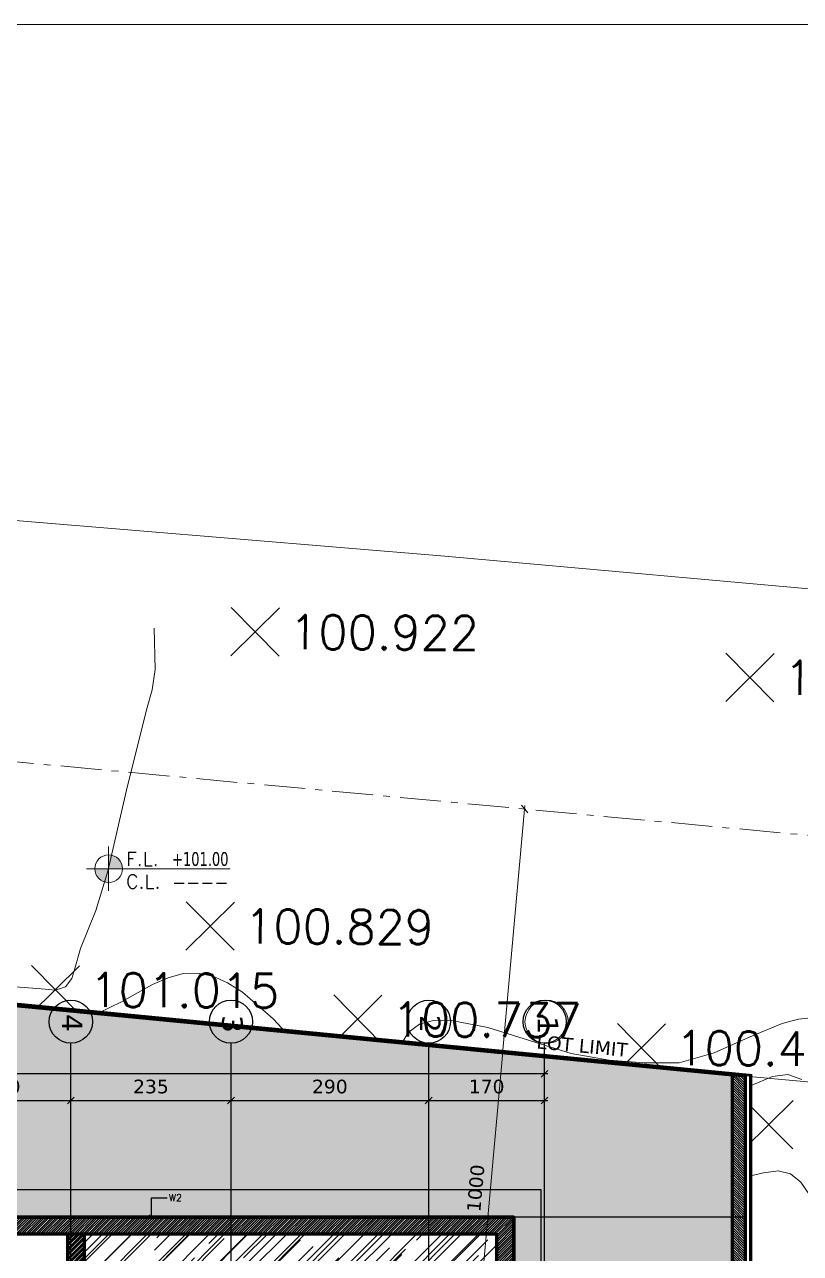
# Model space of a CAD drawing. Header units: inches. Extents: x -48 to 777, y -156 to 510.
# Drawn here: x 599.5 to 610.88, y 257.28 to 275.31 of the extents above; entities that cross this region are included whole.
import ezdxf
from ezdxf.enums import TextEntityAlignment as Align

# ---------------------------------------------------------------- set-up
doc = ezdxf.new("R2010")
doc.units = ezdxf.units.IN
doc.header["$MEASUREMENT"] = 0
doc.set_wipeout_variables(frame=1)
for name, pattern in [('ACAD_ISO10W100', [18, 12, -3, 0, -3]), ('HIDDEN', [0.375, 0.25, -0.125]), ('NUHA', [1.45, 0.75, -0.25, 0.2, -0.25])]:
    doc.linetypes.add(name, pattern=pattern)
doc.layers.get('Defpoints').update_dxf_attribs({"lineweight": 5})
for name, color, linetype, lineweight in [('A-ANNOTATION', 34, 'Continuous', 5), ('A-AXIS ST', 251, 'ACAD_ISO10W100', 5), ('A-DIM', 9, 'Continuous', 5), ('A-HIDDEN', 254, 'HIDDEN', 5), ('A-LEVELS', 139, 'Continuous', 20), ('A-LIMIT LOT', 235, 'ACAD_ISO10W100', 20), ('A-LIMIT ROAD', 69, 'Continuous', 20), ('A-PILLARS', 1, 'Continuous', 60), ('A-SIGNS1', 20, 'Continuous', 15), ('A-SIGNS2', 30, 'Continuous', 15), ('A-TEXT', 50, 'Continuous', 15), ('H-GLASS', 111, 'Continuous', 5), ('H-PILLARS', 61, 'Continuous', 5)]:
    doc.layers.add(name, color=color, linetype=linetype, lineweight=lineweight)
doc.layers.add('HH-DARK GREY', color=7, linetype='Continuous', lineweight=5, true_color=0x404040)
for name, color, linetype in [('pts pc', 7, 'Continuous'), ('Str-Axes', 8, 'Continuous'), ('str-basement2', 5, 'Continuous'), ('str-columns', 3, 'Continuous'), ('str-raft', 5, 'Continuous'), ('str-walls', 5, 'Continuous')]:
    doc.layers.add(name, color=color, linetype=linetype)
doc.styles.add('2mm', font='simplex.shx', dxfattribs={"height": 0.5})
doc.styles.add('ROMAN', font='ROMANS.SHX')
doc.styles.add('ROMAND', font='verdana.ttf')
doc.styles.add('ROMANS', font='romans__.ttf', dxfattribs={"height": 0.14})
doc.dimstyles.new('M-1.100', dxfattribs={"dimtxt": 0.2, "dimasz": 0.1, "dimexe": 0.05, "dimexo": 0.05, "dimgap": 0.1, "dimtad": 1, "dimlfac": 100, "dimrnd": 0.5, "dimzin": 9, "dimdsep": 46, "dimtxsty": 'ROMAND', "dimblk": 'OBLIQUE', "dimcen": 1, "dimdle": 0.05, "dimclrd": 256, "dimclre": 256, "dimclrt": 2, "dimadec": 0, "dimazin": 0, "dimtfac": 0.6666666666666666, "dimtmove": 2, "dimatfit": 3, "dimfxl": 0.04, "dimtolj": 1, "dimtzin": 5, "dimlwd": -1, "dimlwe": -1, "dimarcsym": 0})
doc.dimstyles.new('structure', dxfattribs={"dimtxt": 0.1, "dimasz": 0.07, "dimexe": 0.18, "dimexo": 1, "dimgap": 0.05, "dimtad": 1, "dimdec": 1, "dimlfac": 100, "dimrnd": 0.5, "dimdsep": 46, "dimtxsty": 'ROMAN', "dimblk1": 'OBLIQUE', "dimblk2": 'OBLIQUE', "dimsah": 1, "dimcen": 0.009000000000000001, "dimse1": 1, "dimse2": 1, "dimclrd": 4, "dimclre": 9, "dimclrt": 1, "dimadec": 0, "dimazin": 0, "dimtfac": 0.06666666666666667, "dimtdec": 1, "dimtix": 1, "dimtmove": 2, "dimatfit": 3, "dimldrblk": 'OBLIQUE', "dimfxl": 0.18, "dimtolj": 1, "dimarcsym": 0})
pattern_1 = [(45, (0, 0), (-0.03535533905932738, 0.03535533905932738), [])]

# ---------------------------------------------------------------- blocks, each defined once
blk = doc.blocks.new('_Oblique')
at = {"color": 0, "linetype": 'ByBlock', "lineweight": -2}
blk.add_line((-0.5, -0.5), (0.5, 0.5), dxfattribs=at)
blk = doc.blocks.new('*D972')
at = {"layer": 'A-DIM', "transparency": 16777216}
blk.add_line((-315972.6082817712, -27892.26257298303), (-315973.5125943428, -27902.27481931843), dxfattribs=at)
at = {"layer": 'Defpoints', "color": 0, "transparency": 16777216}
for p in [(-315972.6127794948, -27892.31237027696), (-315973.5080966187, -27902.22502202454), (-315973.5080966189, -27902.22502202452)]:
    blk.add_point(p, dxfattribs=at)
at = {"layer": 'A-DIM', "transparency": 16777216, "xscale": 0.1, "yscale": 0.1, "zscale": 0.1}
for p, rotation in [((-315972.612779495, -27892.31237027693), 84.83901183355006), ((-315973.5080966189, -27902.22502202452), 264.8390118335501)]:
    blk.add_blockref('_Oblique', p, dxfattribs=dict(at, rotation=rotation))
at = {"layer": 'A-DIM', "color": 2, "transparency": 16777216, "insert": (-315973.3300328542, -27897.87623817529), "char_height": 0.2, "attachment_point": 5, "rotation": 84.8390118335501, "style": 'ROMAND'}
blk.add_mtext('\\A1;1000', dxfattribs=at)
blk = doc.blocks.new('GXFHGCGFCD')
at = {"layer": 'A-SIGNS1', "linetype": 'NUHA'}
h = blk.add_hatch(color=256, dxfattribs=at)
h.paths.add_polyline_path([(90.38186629235658, 61.33010895901175), (90.38186629235658, 61.17010895901174), (90.54186629235657, 61.17010895901174, 0.414213562373089)])
h.paths.add_polyline_path([(90.38186629235658, 61.17010895901176), (90.22186629235658, 61.17010895901174, 0.414213562373089), (90.38186629235658, 61.01010895901175)])
at = {"layer": 'A-SIGNS1'}
for p, q in [((90.38186629235658, 60.91410895901166), (90.38186629235658, 61.42610895901171)), ((90.12586629235535, 61.17010895901174), (91.7898154605207, 61.17010895901174))]:
    blk.add_line(p, q, dxfattribs=at)
blk.add_circle((90.38186629235658, 61.17010895901174), 0.16, dxfattribs=at)
blk = doc.blocks.new('DGXFHXFGDFD')
at = {"layer": 'A-SIGNS1'}
blk.add_blockref('GXFHGCGFCD', (0, 0), dxfattribs=at)
at = {"layer": 'A-SIGNS2', "linetype": 'NUHA', "style": 'ROMANS'}
for s, p in [('F.L.', (90.58347038578155, 61.20313652928442)), ('C.L.', (90.58347038578155, 60.9413247442491))]:
    blk.add_text(s, height=0.16, dxfattribs=at).set_placement(p)
at = {"layer": 'A-SIGNS2', "style": 'ROMANS', "width": 0.9101348145797644, "flags": 4}
for tag, p, p2 in [('NIV.FINI', (91.11586122831046, 61.20313652928442), (91.7898154605207, 61.20313652928442)), ('NIV.BETON', (91.11586122831046, 60.9413247442491), (91.7898154605207, 60.9413247442491))]:
    blk.add_attdef(tag, text='', height=0.16, dxfattribs=at).set_placement(p, p2, align=Align.FIT)
blk = doc.blocks.new('*D1442')
at = {"layer": 'A-DIM', "transparency": 16777216}
for p, q in [((598.126777579979, 259.5183547606114), (600.2267775789564, 259.5183547606114)), ((598.176777579979, 259.4038287709621), (598.176777579979, 259.5683547606114)), ((600.1767775789565, 259.4038672718146), (600.1767775789565, 259.5683547606114))]:
    blk.add_line(p, q, dxfattribs=at)
at = {"layer": 'Defpoints', "color": 0, "transparency": 16777216}
for p in [(600.1767775789565, 259.5183547606114), (598.176777579979, 259.3538287709621), (600.1767775789565, 259.3538672718146)]:
    blk.add_point(p, dxfattribs=at)
at = {"layer": 'A-DIM', "transparency": 16777216, "xscale": 0.1, "yscale": 0.1, "zscale": 0.1, "rotation": 180}
blk.add_blockref('_Oblique', (598.176777579979, 259.5183547606114), dxfattribs=at)
at = {"layer": 'A-DIM', "transparency": 16777216, "xscale": 0.1, "yscale": 0.1, "zscale": 0.1}
blk.add_blockref('_Oblique', (600.1767775789565, 259.5183547606114), dxfattribs=at)
at = {"layer": 'A-DIM', "color": 2, "transparency": 16777216, "insert": (599.1767775794677, 259.7225186289794), "char_height": 0.2, "attachment_point": 5, "style": 'ROMAND'}
blk.add_mtext('\\A1;200', dxfattribs=at)
blk = doc.blocks.new('*D1443')
at = {"layer": 'A-DIM', "transparency": 16777216}
for p, q in [((600.1267775789565, 259.5183547606114), (602.576777580208, 259.5183547606114)), ((600.1767775789565, 259.4038672718146), (600.1767775789565, 259.5683547606114)), ((602.5267775802081, 259.4038672718146), (602.5267775802081, 259.5683547606114))]:
    blk.add_line(p, q, dxfattribs=at)
at = {"layer": 'Defpoints', "color": 0, "transparency": 16777216}
for p in [(602.5267775802081, 259.5183547606114), (600.1767775789565, 259.3538672718146), (602.5267775802081, 259.3538672718146)]:
    blk.add_point(p, dxfattribs=at)
at = {"layer": 'A-DIM', "transparency": 16777216, "xscale": 0.1, "yscale": 0.1, "zscale": 0.1, "rotation": 180}
blk.add_blockref('_Oblique', (600.1767775789565, 259.5183547606114), dxfattribs=at)
at = {"layer": 'A-DIM', "transparency": 16777216, "xscale": 0.1, "yscale": 0.1, "zscale": 0.1}
blk.add_blockref('_Oblique', (602.5267775802081, 259.5183547606114), dxfattribs=at)
at = {"layer": 'A-DIM', "color": 2, "transparency": 16777216, "insert": (601.3517775795823, 259.7225186289794), "char_height": 0.2, "attachment_point": 5, "style": 'ROMAND'}
blk.add_mtext('\\A1;235', dxfattribs=at)
blk = doc.blocks.new('*D1444')
at = {"layer": 'A-DIM', "transparency": 16777216}
for p, q in [((602.4767775802081, 259.5183547606114), (605.4767775817356, 259.5183547606114)), ((602.5267775802081, 259.4038672718146), (602.5267775802081, 259.5683547606114)), ((605.4267775817357, 259.4218427275807), (605.4267775817357, 259.5683547606114))]:
    blk.add_line(p, q, dxfattribs=at)
at = {"layer": 'Defpoints', "color": 0, "transparency": 16777216}
for p in [(605.4267775817357, 259.5183547606114), (602.5267775802081, 259.3538672718146), (605.4267775817357, 259.3718427275807)]:
    blk.add_point(p, dxfattribs=at)
at = {"layer": 'A-DIM', "transparency": 16777216, "xscale": 0.1, "yscale": 0.1, "zscale": 0.1, "rotation": 180}
blk.add_blockref('_Oblique', (602.5267775802081, 259.5183547606114), dxfattribs=at)
at = {"layer": 'A-DIM', "transparency": 16777216, "xscale": 0.1, "yscale": 0.1, "zscale": 0.1}
blk.add_blockref('_Oblique', (605.4267775817357, 259.5183547606114), dxfattribs=at)
at = {"layer": 'A-DIM', "color": 2, "transparency": 16777216, "insert": (603.9767775809719, 259.7225186289794), "char_height": 0.2, "attachment_point": 5, "style": 'ROMAND'}
blk.add_mtext('\\A1;290', dxfattribs=at)
blk = doc.blocks.new('*D1445')
at = {"layer": 'A-DIM', "transparency": 16777216}
for p, q in [((605.3767775817357, 259.5183547606114), (607.1767775783708, 259.5183547606114)), ((605.4267775817357, 259.4218427275807), (605.4267775817357, 259.5683547606114)), ((607.1267775783708, 259.3747946856825), (607.1267775783708, 259.5683547606114))]:
    blk.add_line(p, q, dxfattribs=at)
at = {"layer": 'Defpoints', "color": 0, "transparency": 16777216}
for p in [(607.1267775783708, 259.5183547606114), (605.4267775817357, 259.3718427275807), (607.1267775783708, 259.3247946856825)]:
    blk.add_point(p, dxfattribs=at)
at = {"layer": 'A-DIM', "transparency": 16777216, "xscale": 0.1, "yscale": 0.1, "zscale": 0.1, "rotation": 180}
blk.add_blockref('_Oblique', (605.4267775817357, 259.5183547606114), dxfattribs=at)
at = {"layer": 'A-DIM', "transparency": 16777216, "xscale": 0.1, "yscale": 0.1, "zscale": 0.1}
blk.add_blockref('_Oblique', (607.1267775783708, 259.5183547606114), dxfattribs=at)
at = {"layer": 'A-DIM', "color": 2, "transparency": 16777216, "insert": (606.2767775800532, 259.7224514698122), "char_height": 0.2, "attachment_point": 5, "style": 'ROMAND'}
blk.add_mtext('\\A1;170', dxfattribs=at)
blk = doc.blocks.new('*D1446')
at = {"layer": 'A-DIM', "transparency": 16777216}
for p, q in [((607.1767775783708, 259.9112855776104), (589.4267776941888, 259.9112855776104)), ((589.4767776941887, 259.2057744618911), (589.4767776941887, 259.9612855776105)), ((607.1267775783708, 259.3747946856825), (607.1267775783708, 259.9612855776105))]:
    blk.add_line(p, q, dxfattribs=at)
at = {"layer": 'Defpoints', "color": 0, "transparency": 16777216}
for p in [(589.4767776941887, 259.9112855776104), (607.1267775783708, 259.3247946856825), (589.4767776941887, 259.155774461891)]:
    blk.add_point(p, dxfattribs=at)
at = {"layer": 'A-DIM', "transparency": 16777216, "xscale": 0.1, "yscale": 0.1, "zscale": 0.1, "rotation": 180}
blk.add_blockref('_Oblique', (589.4767776941887, 259.9112855776104), dxfattribs=at)
at = {"layer": 'A-DIM', "transparency": 16777216, "xscale": 0.1, "yscale": 0.1, "zscale": 0.1}
blk.add_blockref('_Oblique', (607.1267775783708, 259.9112855776104), dxfattribs=at)
at = {"layer": 'A-DIM', "color": 2, "transparency": 16777216, "insert": (598.3017776362798, 260.1152479684768), "char_height": 0.2, "attachment_point": 5, "style": 'ROMAND'}
blk.add_mtext('\\A1;1765', dxfattribs=at)
blk = doc.blocks.new('*D1462')
at = {"layer": 'Defpoints', "color": 0, "transparency": 16777216}
for p in [(589.4767776941887, 259.9112855776104), (607.1267775783708, 259.3247946856825), (589.4767776941887, 259.155774461891)]:
    blk.add_point(p, dxfattribs=at)
at = {"layer": 'Str-Axes', "transparency": 16777216}
for p, q in [((607.1767775783708, 259.9112855776104), (589.4267776941888, 259.9112855776104)), ((589.4767776941887, 259.2057744618911), (589.4767776941887, 259.9612855776105)), ((607.1267775783708, 259.3747946856825), (607.1267775783708, 259.9612855776105))]:
    blk.add_line(p, q, dxfattribs=at)
at = {"layer": 'Str-Axes', "transparency": 16777216, "xscale": 0.1, "yscale": 0.1, "zscale": 0.1, "rotation": 180}
blk.add_blockref('_Oblique', (589.4767776941887, 259.9112855776104), dxfattribs=at)
at = {"layer": 'Str-Axes', "transparency": 16777216, "xscale": 0.1, "yscale": 0.1, "zscale": 0.1}
blk.add_blockref('_Oblique', (607.1267775783708, 259.9112855776104), dxfattribs=at)
at = {"layer": 'Str-Axes', "color": 2, "transparency": 16777216, "insert": (598.3017776362798, 260.1152479684768), "char_height": 0.2, "attachment_point": 5, "style": 'ROMAND'}
blk.add_mtext('\\A1;1765', dxfattribs=at)
blk = doc.blocks.new('*D1461')
at = {"layer": 'Defpoints', "color": 0, "transparency": 16777216}
for p in [(607.1267775783708, 259.5183547606114), (605.4267775817357, 259.3718427275807), (607.1267775783708, 259.3247946856825)]:
    blk.add_point(p, dxfattribs=at)
at = {"layer": 'Str-Axes', "transparency": 16777216}
for p, q in [((605.3767775817357, 259.5183547606114), (607.1767775783708, 259.5183547606114)), ((605.4267775817357, 259.4218427275807), (605.4267775817357, 259.5683547606114)), ((607.1267775783708, 259.3747946856825), (607.1267775783708, 259.5683547606114))]:
    blk.add_line(p, q, dxfattribs=at)
at = {"layer": 'Str-Axes', "transparency": 16777216, "xscale": 0.1, "yscale": 0.1, "zscale": 0.1, "rotation": 180}
blk.add_blockref('_Oblique', (605.4267775817357, 259.5183547606114), dxfattribs=at)
at = {"layer": 'Str-Axes', "transparency": 16777216, "xscale": 0.1, "yscale": 0.1, "zscale": 0.1}
blk.add_blockref('_Oblique', (607.1267775783708, 259.5183547606114), dxfattribs=at)
at = {"layer": 'Str-Axes', "color": 2, "transparency": 16777216, "insert": (606.2767775800532, 259.7224514698122), "char_height": 0.2, "attachment_point": 5, "style": 'ROMAND'}
blk.add_mtext('\\A1;170', dxfattribs=at)
blk = doc.blocks.new('*D1460')
at = {"layer": 'Defpoints', "color": 0, "transparency": 16777216}
for p in [(605.4267775817357, 259.5183547606114), (602.5267775802081, 259.3538672718146), (605.4267775817357, 259.3718427275807)]:
    blk.add_point(p, dxfattribs=at)
at = {"layer": 'Str-Axes', "transparency": 16777216}
for p, q in [((602.4767775802081, 259.5183547606114), (605.4767775817356, 259.5183547606114)), ((602.5267775802081, 259.4038672718146), (602.5267775802081, 259.5683547606114)), ((605.4267775817357, 259.4218427275807), (605.4267775817357, 259.5683547606114))]:
    blk.add_line(p, q, dxfattribs=at)
at = {"layer": 'Str-Axes', "transparency": 16777216, "xscale": 0.1, "yscale": 0.1, "zscale": 0.1, "rotation": 180}
blk.add_blockref('_Oblique', (602.5267775802081, 259.5183547606114), dxfattribs=at)
at = {"layer": 'Str-Axes', "transparency": 16777216, "xscale": 0.1, "yscale": 0.1, "zscale": 0.1}
blk.add_blockref('_Oblique', (605.4267775817357, 259.5183547606114), dxfattribs=at)
at = {"layer": 'Str-Axes', "color": 2, "transparency": 16777216, "insert": (603.9767775809719, 259.7225186289794), "char_height": 0.2, "attachment_point": 5, "style": 'ROMAND'}
blk.add_mtext('\\A1;290', dxfattribs=at)
blk = doc.blocks.new('*D1459')
at = {"layer": 'Defpoints', "color": 0, "transparency": 16777216}
for p in [(602.5267775802081, 259.5183547606114), (600.1767775789565, 259.3538672718146), (602.5267775802081, 259.3538672718146)]:
    blk.add_point(p, dxfattribs=at)
at = {"layer": 'Str-Axes', "transparency": 16777216}
for p, q in [((600.1267775789565, 259.5183547606114), (602.576777580208, 259.5183547606114)), ((600.1767775789565, 259.4038672718146), (600.1767775789565, 259.5683547606114)), ((602.5267775802081, 259.4038672718146), (602.5267775802081, 259.5683547606114))]:
    blk.add_line(p, q, dxfattribs=at)
at = {"layer": 'Str-Axes', "transparency": 16777216, "xscale": 0.1, "yscale": 0.1, "zscale": 0.1, "rotation": 180}
blk.add_blockref('_Oblique', (600.1767775789565, 259.5183547606114), dxfattribs=at)
at = {"layer": 'Str-Axes', "transparency": 16777216, "xscale": 0.1, "yscale": 0.1, "zscale": 0.1}
blk.add_blockref('_Oblique', (602.5267775802081, 259.5183547606114), dxfattribs=at)
at = {"layer": 'Str-Axes', "color": 2, "transparency": 16777216, "insert": (601.3517775795823, 259.7225186289794), "char_height": 0.2, "attachment_point": 5, "style": 'ROMAND'}
blk.add_mtext('\\A1;235', dxfattribs=at)
blk = doc.blocks.new('*D1458')
at = {"layer": 'Defpoints', "color": 0, "transparency": 16777216}
for p in [(600.1767775789565, 259.5183547606114), (598.176777579979, 259.3538287709621), (600.1767775789565, 259.3538672718146)]:
    blk.add_point(p, dxfattribs=at)
at = {"layer": 'Str-Axes', "transparency": 16777216}
for p, q in [((598.126777579979, 259.5183547606114), (600.2267775789564, 259.5183547606114)), ((598.176777579979, 259.4038287709621), (598.176777579979, 259.5683547606114)), ((600.1767775789565, 259.4038672718146), (600.1767775789565, 259.5683547606114))]:
    blk.add_line(p, q, dxfattribs=at)
at = {"layer": 'Str-Axes', "transparency": 16777216, "xscale": 0.1, "yscale": 0.1, "zscale": 0.1, "rotation": 180}
blk.add_blockref('_Oblique', (598.176777579979, 259.5183547606114), dxfattribs=at)
at = {"layer": 'Str-Axes', "transparency": 16777216, "xscale": 0.1, "yscale": 0.1, "zscale": 0.1}
blk.add_blockref('_Oblique', (600.1767775789565, 259.5183547606114), dxfattribs=at)
at = {"layer": 'Str-Axes', "color": 2, "transparency": 16777216, "insert": (599.1767775794677, 259.7225186289794), "char_height": 0.2, "attachment_point": 5, "style": 'ROMAND'}
blk.add_mtext('\\A1;200', dxfattribs=at)
blk = doc.blocks.new('LOT 688  TOPOGRAPHIC PLAN')
at = {"layer": 'A-HIDDEN', "linetype": 'ACAD_ISO10W100', "ltscale": 0.05}
blk.add_line((-316003.3153718428, -27889.46214743877), (-315961.4049297303, -27893.35283190938), dxfattribs=at)
at = {"layer": 'A-LEVELS', "linetype": 'Continuous'}
for points in [[(-315981.1633243146, -27894.85211883721), (-315979.9480778708, -27894.9309966689), (-315979.6453415914, -27894.95613286862), (-315979.4942343026, -27894.96923596217), (-315979.3500516754, -27894.91887890923), (-315979.2570757407, -27894.80117062651), (-315979.2121012729, -27894.65444129336), (-315979.1263204989, -27894.35818296848), (-315978.9029973198, -27893.80001604915), (-315978.7259514296, -27893.22273780519), (-315978.4545144985, -27892.03469589513), (-315978.1594441879, -27890.85643047912), (-315978.074699431, -27890.5643264665), (-315978.0315213522, -27890.26698407219), (-315978.0460279298, -27889.65990236533)], [(-315980.0252618649, -27896.10155938999), (-315979.5263016726, -27896.09835893768), (-315979.0378122292, -27895.99887920273), (-315978.5626584766, -27895.77780367844), (-315978.3315052822, -27895.64341077514), (-315978.1064899528, -27895.56635763458), (-315977.8883649005, -27895.6026236293), (-315977.6726477628, -27895.73877297094), (-315977.2245234762, -27896.15998868915), (-315976.7477121761, -27896.65985051033), (-315975.7767472298, -27897.71174978346), (-315975.3185795306, -27898.17830457023), (-315974.9026123119, -27898.54827434701), (-315974.716076687, -27898.68368319017), (-315974.5468385473, -27898.77891778116), (-315974.3971470144, -27898.82863545328), (-315974.2692512101, -27898.82749354004), (-315974.1654002559, -27898.77014937488), (-315974.0878432736, -27898.65126029108), (-315974.0377415851, -27898.46758306518), (-315974.0092292143, -27898.22943708717), (-315973.9823293004, -27897.65259222264), (-315973.9378217237, -27897.04650101715), (-315973.8872997744, -27896.77179711292), (-315973.8063775646, -27896.53695251505), (-315973.6863889792, -27896.35769085414), (-315973.5187529475, -27896.24959612355), (-315973.3027600088, -27896.2153276139), (-315973.0518346801, -27896.23433748927), (-315972.5047796119, -27896.34032232928), (-315971.9834862971, -27896.40412842264), (-315971.4897951861, -27896.42145517268), (-315970.9884359745, -27896.46888452503), (-315970.4884998389, -27896.55759755222), (-315969.9859058411, -27896.58416068359), (-315969.7316336207, -27896.53986783736), (-315969.4752627426, -27896.44594218695), (-315968.9777631022, -27896.2390170923), (-315968.749740251, -27896.20839740706), (-315968.5440968729, -27896.27920672184)], [(-315978.966178509, -27899.39156426306), (-315978.2780756712, -27898.62505011473), (-315977.9144013632, -27898.30944247459), (-315977.5356489105, -27898.07660836456), (-315977.1403211494, -27897.95480321473), (-315976.7269209162, -27897.97228245562), (-315976.5130190603, -27898.04185009332), (-315976.2950004963, -27898.15164363335), (-315975.8528317468, -27898.46847458216), (-315975.413006328, -27898.87507383464)], [(-315973.3859801066, -27899.23772872644), (-315973.2847281375, -27898.73891415171), (-315973.1931348232, -27898.53250768708), (-315973.0650462098, -27898.37149281873), (-315972.8958772427, -27898.26489247687), (-315972.6925529859, -27898.20413340107), (-315972.2254957838, -27898.16389773591), (-315971.7478989242, -27898.13841959139), (-315971.3090203835, -27898.06077670169), (-315970.4341176877, -27897.8939733282), (-315969.5552754381, -27897.75116243362), (-315969.1101048483, -27897.64981893633), (-315968.8953701659, -27897.61985678194), (-315968.7113867222, -27897.6663697077), (-315968.5591043956, -27897.78855588692), (-315968.4341258733, -27897.97171697838), (-315968.248490178, -27898.46216842436), (-315968.1192995106, -27899.02013309926)]]:
    blk.add_lwpolyline(points, dxfattribs=at)
at = {"layer": 'A-LEVELS', "color": 209, "linetype": 'Continuous'}
blk.add_lwpolyline([(-315980.0311334591, -27895.46472082331), (-315979.5193108947, -27895.48322351839), (-315979.0197525101, -27895.38181797657), (-315978.5367943579, -27895.14845109757), (-315978.0709139201, -27894.88806238657), (-315977.8443079875, -27894.78717067142), (-315977.6218876558, -27894.72684649096), (-315977.4033337734, -27894.71995386577), (-315977.1869866517, -27894.76595961521), (-315976.9708011117, -27894.86047800662), (-315976.7527319398, -27894.99912296349), (-315976.3027618466, -27895.39124826781), (-315975.3423755911, -27896.42416575816), (-315975.1230263771, -27896.63233676969), (-315974.9292359448, -27896.77573830818), (-315974.7697047566, -27896.83187845073), (-315974.6531332752, -27896.77826527462), (-315974.5838209199, -27896.60193463959), (-315974.5425358884, -27896.34086495699), (-315974.4357869529, -27895.78425602769), (-315974.3207042652, -27895.58989205022), (-315974.1569294308, -27895.4697136101), (-315973.9514216144, -27895.41304472848), (-315973.7111421779, -27895.40920518964), (-315973.1541138922, -27895.51729327653), (-315972.5415354692, -27895.70853614391), (-315971.9290978042, -27895.89749206489), (-315971.3724624416, -27895.99875713888), (-315970.8595025447, -27896.03713412213), (-315970.3463238986, -27896.03831735629), (-315969.8337211109, -27895.88824867623), (-315969.3280014605, -27895.66316613552), (-315968.8360590072, -27895.45922697088), (-315968.5974086231, -27895.39523529101), (-315968.3647878108, -27895.37258841886)], dxfattribs=at)
at = {"layer": 'A-LIMIT LOT', "linetype": 'Continuous', "const_width": 0.1}
blk.add_lwpolyline([(-315996.8017209129, -27893.57917214019), (-315985.1163984849, -27950.22569607905), (-315970.2292260025, -27937.16677802135), (-315964.6635990015, -27941.43051486826), (-315964.0879906706, -27936.87851720097), (-315969.3203811944, -27930.53072689587), (-315969.3203811946, -27896.23658821432), (-315996.8017209129, -27893.57917214019)], dxfattribs=at)
at = {"layer": 'A-LIMIT ROAD', "linetype": 'Continuous'}
for points in [[(-315992.1552643875, -27887.07532685905), (-315973.7837880849, -27888.60144860865), (-315955.1358231177, -27890.2728571367)], [(-315969.3203811942, -27896.23658821426), (-315962.7593922343, -27896.83896949727)]]:
    blk.add_lwpolyline(points, dxfattribs=at)
at = {"layer": 'pts pc', "linetype": 'Continuous'}
for points in [[(-315976.2110617753, -27889.36186327084), (-315976.9218416394, -27890.06506308939)], [(-315976.2148517981, -27890.0688531122), (-315976.9180516166, -27889.35807324803)], [(-315968.9525487297, -27890.03178368878), (-315969.6633285938, -27890.73498350728)], [(-315968.9563387525, -27890.73877353009), (-315969.659538571, -27890.02799366592)], [(-315976.8712108947, -27893.67838642505), (-315977.5819907588, -27894.38158624354)], [(-315976.8750009175, -27894.38537626635), (-315977.578200736, -27893.67459640224)], [(-315979.1422442073, -27894.61122547512), (-315979.8530240713, -27895.31442529356)], [(-315979.14603423, -27895.31821531642), (-315979.8492340486, -27894.60743545226)], [(-315974.7065005064, -27895.04401043445), (-315975.4172803705, -27895.74721025294)], [(-315974.7102905292, -27895.75100027575), (-315975.4134903477, -27895.04022041164)], [(-315970.5456938865, -27895.4643213563), (-315971.2564737506, -27896.16752117479)], [(-315970.5494839093, -27896.1713111976), (-315971.2526837278, -27895.46053133349)], [(-315978.0233823042, -27895.75923986608), (-315978.7341621683, -27896.46243968458)], [(-315978.027172327, -27896.46622970738), (-315978.7303721455, -27895.75544984321)], [(-315972.6658984441, -27896.24296674019), (-315973.3766783082, -27896.94616655863)], [(-315972.6696884669, -27896.94995658149), (-315973.3728882854, -27896.23917671738)], [(-315968.6757087565, -27896.59136200059), (-315969.3864886206, -27897.29456181909)], [(-315968.6794987793, -27897.29835184189), (-315969.3826985978, -27896.58757197778)]]:
    blk.add_lwpolyline(points, dxfattribs=at)
at = {"layer": 'pts pc', "color": 1, "char_height": 0.5, "attachment_point": 1, "rotation": 359.6928524036735, "style": '2mm'}
for s, insert, width in [('\\Fsimplex.shx;\\W1.0000000000;\\T1.0000000000;\\o\\l100.922', (-315976.0651187138, -27889.46614712788), 3.452380952380952), ('\\Fsimplex.shx;\\W1.0000000000;\\T1.0000000000;\\o\\l100.655', (-315968.8066056683, -27890.13606754577), 3.452380952380953), ('\\Fsimplex.shx;\\W1.0000000000;\\T1.0000000000;\\o\\l100.829', (-315976.7252678333, -27893.78267028203), 3.452380952380952), ('\\Fsimplex.shx;\\W1.0000000000;\\T1.0000000000;\\o\\l101.015', (-315978.9963011458, -27894.71550933211), 3.261904761904762), ('\\Fsimplex.shx;\\W1.0000000000;\\T1.0000000000;\\o\\l100.737', (-315974.560557445, -27895.14829429143), 3.452380952380952), ('\\Fsimplex.shx;\\W1.0000000000;\\T1.0000000000;\\o\\l100.498', (-315970.3997508251, -27895.56860521328), 3.452380952380952), ('\\Fsimplex.shx;\\W1.0000000000;\\T1.0000000000;\\o\\l98.348', (-315977.8774392428, -27895.86352372306), 3.071428571428571), ('\\Fsimplex.shx;\\W1.0000000000;\\T1.0000000000;\\o\\l98.360', (-315972.5199553827, -27896.34725059717), 3.071428571428571)]:
    blk.add_mtext(s, dxfattribs=dict(at, insert=insert, width=width))
at = {"linetype": 'Continuous'}
blk.add_wipeout([(-315996.8017209129, -27893.579172140187), (-315969.3203811946, -27896.236588214317), (-315969.3203811944, -27930.530726895868), (-315964.08799067064, -27936.878517200963), (-315964.66359900153, -27941.430514868258), (-315970.2292260025, -27937.166778021343), (-315985.11639848485, -27950.22569607905)], dxfattribs=at).dxf.layer = 'A-LIMIT LOT'
at = {"layer": 'A-SIGNS1'}
ref = blk.add_blockref('DGXFHXFGDFD', (-316093.2473882257, -27970.70338026396), dxfattribs=dict(at, xscale=1.267200000000003, yscale=1.267200000000003, zscale=1.267200000000003))
ref.add_attrib('NIV.FINI', '+101.00', dxfattribs={"layer": 'A-SIGNS2', "height": 0.2027520000000001, "style": 'ROMAND', "width": 0.6808364460362656}).set_placement((-315977.7853688772, -27893.14676565405), (-315976.957401292, -27893.14676565405), align=Align.FIT)
ref.add_attrib('NIV.BETON', '----', dxfattribs={"layer": 'A-SIGNS2', "height": 0.2027520000000001, "style": 'ROMAND', "width": 1.634556532137067}).set_placement((-315977.7853688772, -27893.47853354805), (-315976.957401292, -27893.47853354805), align=Align.FIT)
at = {"layer": 'A-TEXT', "insert": (-315972.4278920284, -27895.62544458255), "char_height": 0.2, "width": 71.80763278108529, "attachment_point": 1, "rotation": 354.6962450508698, "style": 'ROMAND'}
blk.add_mtext('LOT LIMIT', dxfattribs=at)
at = {"layer": 'A-DIM'}
dim = blk.add_linear_dim(base=(-315973.5080966189, -27902.22502202452), p1=(-315972.6127794947, -27892.31237027696), p2=(-315973.5080966186, -27902.22502202453), angle=264.83901183388195, text='1000', dimstyle='M-1.100', dxfattribs=at)
dim.commit()
dim.dimension.update_dxf_attribs({"geometry": '*D972', "text_midpoint": (-315973.3300328542, -27897.87623817529), "dimtype": 129})

msp = doc.modelspace()

# ---------------------------------------------------------------- block references
at = {"layer": 'A-TEXT'}
msp.add_blockref('LOT 688  TOPOGRAPHIC PLAN', (316579.4471587744, 28156.10822643477), dxfattribs=at)

# ---------------------------------------------------------------- next in the draw order: hatches: boundary and pattern name
at = {"layer": 'H-GLASS'}
h = msp.add_hatch(dxfattribs=at)
h.set_pattern_fill('AR-RROOF', color=256, scale=0.3, angle=45)
h.set_pattern_definition([(45, (0, 99.00000000000001), (0.2545584412271572, 0.6788225099390857), [4.5, -0.6, 1.5, -0.3]), (45, (0.1760695885154503, 99.38820162287143), (-0.4942676400493967, 0.07000357133746823), [0.8999999999999999, -0.099, 1.8, -0.225]), (45, (-0.07424621202458752, 99.28637824638056), (0.9609581156325182, 1.24521504166951), [2.4, -0.42, 1.2, -0.3])])
h.paths.add_polyline_path([(600.3784845799903, 254.0583982711459), (600.3784845687507, 257.5583352982655), (606.4267987813886, 257.5583084634729), (606.4264718522081, 253.9082994525832), (603.5767775746122, 253.9084654816617), (603.5767775746122, 254.0583083616642)])
at = {"layer": 'H-PILLARS'}
h = msp.add_hatch(dxfattribs=at)
h.set_pattern_fill('ANSI31', color=256, scale=0.2, angle=90)
h.set_pattern_definition([(135, (-143.4917530590577, -76.2108823718767), (-0.01767766952966369, -0.01767766952966369), [])])
edge = h.paths.add_edge_path()
edge.add_line((600.926777580578, 228.6068841645851), (600.9267775807178, 228.1568841622336))
edge.add_arc((604.3767775807177, 228.1568841633063), 3.449999999999818, 180.0000000178161, 269.9999999998452)
edge.add_line((604.3767775807083, 224.7068841633065), (610.7796163484342, 224.7068841633065))
edge.add_line((610.7796163484342, 224.7068841633065), (610.0767773477597, 225.5595488438678))
edge.add_line((610.0767773477597, 225.5595488438678), (610.0767817656057, 259.8764727619908))
edge.add_line((610.0767817656057, 259.8764727619908), (609.8767777885188, 259.8958129320496))
edge.add_line((609.8767777885188, 259.8958129320496), (609.876777489328, 225.4877447655917))
edge.add_line((609.876777489328, 225.4877447655917), (610.3555723714763, 224.9068841633066))
edge.add_line((610.3555723714763, 224.9068841633066), (604.3767775807088, 224.9068841633066))
edge.add_arc((604.3767775807175, 228.1568841633062), 3.249999999999687, 180.0000000178147, 269.99999999984567, ccw=False)
edge.add_line((601.1267775807179, 228.1568841622957), (601.1267775805778, 228.6068841645328))
edge.add_line((601.1267775805778, 228.6068841645328), (600.926777580578, 228.6068841645851))
h = msp.add_hatch(dxfattribs=at)
h.set_pattern_fill('ANSI31', color=256, scale=0.2)
h.set_pattern_definition([(45, (0, 99.00000000000001), (-0.01767766952966369, 0.01767766952966369), [])])
h.paths.add_polyline_path([(589.4767776933829, 253.808411994755), (589.4767776978001, 257.8084773523208), (606.6767987813886, 257.8083084634729), (606.6768644429844, 253.9082864387546), (606.4268644429844, 253.9082864387546), (606.4267987813886, 257.5583084634729), (589.7267776978001, 257.5583088002458), (589.7267776949827, 253.8084826786155)])
h = msp.add_hatch(dxfattribs=at)
h.set_pattern_fill('ANSI31', color=256, scale=0.2)
h.set_pattern_definition([(45, (1.751707001046043, 98.9999876863097), (-0.01767766952966369, 0.01767766952966369), [])])
h.paths.add_polyline_path([(600.1284845743704, 254.058437082856), (600.3784845743704, 254.058437082856), (600.3784845743704, 257.5582964865554), (600.1284845743704, 257.5582964865554)])
at = {"layer": 'HH-DARK GREY'}
h = msp.add_hatch(dxfattribs=at)
h.set_pattern_fill('EARTH', color=256, scale=2)
h.set_pattern_definition([(0, (-242.4917530590577, -75.7108823718767), (0.5, 0.5), [0.5, -0.5]), (0, (-242.4917530590577, -75.5233823718767), (0.5, 0.5), [0.5, -0.5]), (0, (-242.4917530590577, -75.3358823718767), (0.5, 0.5), [0.5, -0.5]), (90, (-242.4292530590577, -75.2733823718767), (-0.4999999999999999, 0.5), [0.5, -0.5]), (90, (-242.2417530590577, -75.2733823718767), (-0.4999999999999999, 0.5), [0.5, -0.5]), (90, (-242.0542530590577, -75.2733823718767), (-0.4999999999999999, 0.5), [0.5, -0.5])])
edge = h.paths.add_edge_path()
edge.add_line((589.4767776962003, 254.0584473308242), (589.4767776979079, 247.3084537587615))
edge.add_line((589.4767776979079, 247.3084537587615), (589.9767770409763, 247.3084537587615))
edge.add_line((589.9767770409763, 247.3084537587615), (589.9767775900624, 242.0568841630135))
edge.add_line((589.9767775900624, 242.0568841630135), (592.7767775795452, 242.0568841599928))
edge.add_line((592.7767775795452, 242.0568841599928), (592.7767775830572, 228.6068841633708))
edge.add_line((592.7767775830572, 228.6068841633708), (597.2267775804831, 228.6068841633764))
edge.add_line((597.2267775804831, 228.6068841633764), (597.2267775804731, 224.906884163326))
edge.add_line((597.2267775804731, 224.906884163326), (590.6615871675223, 224.9068841633438))
edge.add_line((590.6615871675223, 224.9068841633438), (582.9058971483488, 262.5038681608419))
edge.add_line((582.9058971483488, 262.5038681608419), (609.8767777885188, 259.8958129320496))
edge.add_line((609.8767777885188, 259.8958129320496), (609.876777489328, 225.4877447655917))
edge.add_line((609.876777489328, 225.4877447655917), (610.3555723714763, 224.9068841633066))
edge.add_line((610.3555723714763, 224.9068841633066), (604.3767775807174, 224.9068841633066))
edge.add_arc((604.3767775807174, 228.1568841633061), 3.249999999999545, 180.0000000178162, 270, ccw=False)
edge.add_line((601.1267775807179, 228.1568841622955), (601.1267775808354, 228.6068841645328))
edge.add_line((601.1267775808354, 228.6068841645328), (605.5767775761243, 228.6068841645328))
edge.add_line((605.5767775761243, 228.6068841645328), (605.5767775486903, 242.0568841597939))
edge.add_line((605.5767775486903, 242.0568841597939), (607.1267775832431, 242.0568841629553))
edge.add_line((607.1267775832431, 242.0568841629553), (607.1267775790753, 246.6086136435808))
edge.add_line((607.1267775790753, 246.6086136435808), (605.4267801425508, 246.6086136435808))
edge.add_line((605.4267801425508, 246.6086136435808), (605.4267987813886, 253.6584912330281))
edge.add_line((605.4267987813886, 253.6584912330281), (606.6768644429844, 253.6584912330281))
edge.add_line((606.6768644429844, 253.6584912330281), (606.6767987813886, 257.8083084634729))
edge.add_line((606.6767987813886, 257.8083084634729), (589.4767776978001, 257.8084773523208))
edge.add_line((589.4767776978001, 257.8084773523208), (589.4767067212042, 254.0897263987263))
edge.add_line((589.4767067212042, 254.0897263987263), (589.4767776962003, 254.0584473308242))
at = {"layer": 'str-walls'}
h = msp.add_hatch(dxfattribs=at)
h.set_pattern_fill('ANSI31', color=8, scale=0.4)
h.set_pattern_definition(pattern_1)
h.paths.add_polyline_path([(589.4767776962003, 255.3084119884219), (589.4767776978001, 257.8084773523208), (606.6767987813886, 257.8083084634729), (606.6768644429844, 253.9082864387546), (606.4268644429844, 253.9082864387546), (606.4267987813886, 257.5583084634729), (589.7267776978001, 257.5583088002458), (589.7267776978001, 255.3084826722824)])
h = msp.add_hatch(dxfattribs=at)
h.set_pattern_fill('ANSI31', color=8, scale=0.4)
h.set_pattern_definition(pattern_1)
h.paths.add_polyline_path([(600.1284845743704, 254.058437082856), (600.3784845743704, 254.058437082856), (600.3784845743704, 257.5582964865554), (600.1284845743704, 257.5582964865554)])

# ---------------------------------------------------------------- next in the draw order: linework, layer by layer
at = {"color": 6}
msp.add_arc((621.8799426739486, 284.7526774496278), 42.21337496685086, 251.639555238111, 334.6286932754668, dxfattribs=at)
at = {"layer": 'A-ANNOTATION'}
for centre in [(600.1767775789565, 260.6755425478388), (602.5267775802081, 260.6755425478388), (605.4284628634009, 260.6755380713427), (607.1566818886697, 260.6741299265009)]:
    msp.add_circle(centre, 0.3172340844192272, dxfattribs=at)
at = {"layer": 'A-AXIS ST', "ltscale": 0.1}
for p, q in [((600.1767775789565, 221.2568841632593), (600.1767775789565, 260.3583084634196)), ((602.5267775802081, 221.2568841632593), (602.5267775802081, 260.3583084634196)), ((605.4267775817357, 221.2568841632593), (605.4267775817357, 260.3583084634196)), ((607.1267775783708, 221.2568841632593), (607.1267775783708, 260.3583084634196))]:
    msp.add_line(p, q, dxfattribs=at)
at = {"layer": 'A-DIM'}
msp.add_lwpolyline([(565.9498387424737, 275.3052897031848), (633.726956613591, 275.3052897031848), (633.726956613591, 193.4182321878206), (565.9498387424737, 193.4182321878206)], close=True, dxfattribs=at)
at = {"layer": 'A-PILLARS'}
for points in [[(582.9058971483488, 262.5038681608419), (609.8767777885188, 259.8958129320496), (609.876777489328, 225.4877447655917)], [(606.6768644429844, 253.6584912330281), (606.6767987813886, 257.8083084634729), (589.4767776978001, 257.8084773523208), (589.4767067212042, 254.0897263987263)]]:
    msp.add_lwpolyline(points, dxfattribs=at)
msp.add_lwpolyline([(600.926777580578, 228.6068841645851), (600.9267775807178, 228.1568841622336, 0.4142135622812262), (604.3767775807083, 224.7068841633065), (610.7796163484342, 224.7068841633065), (610.0767773477597, 225.5595488438678), (610.0767817656057, 259.8764727619908), (609.8767777885188, 259.8958129320496), (609.876777489328, 225.4877447655917), (610.3555723714763, 224.9068841633066), (604.3767775807088, 224.9068841633066, -0.4142135622812354), (601.1267775807179, 228.1568841622957), (601.1267775805778, 228.6068841645328), (600.926777580578, 228.6068841645851)], format="xyb", dxfattribs=at)
for points in [[(589.4767776933829, 253.808411994755), (589.4767776978001, 257.8084773523208), (606.6767987813886, 257.8083084634729), (606.6768644429844, 253.9082864387546), (606.4268644429844, 253.9082864387546), (606.4267987813886, 257.5583084634729), (589.7267776978001, 257.5583088002458), (589.7267776949827, 253.8084826786155)], [(600.1284845743704, 254.058437082856), (600.3784845743704, 254.058437082856), (600.3784845743704, 257.5582964865554), (600.1284845743704, 257.5582964865554)]]:
    msp.add_lwpolyline(points, close=True, dxfattribs=at)
at = {"layer": 'H-GLASS'}
msp.add_lwpolyline([(600.3784845799903, 254.0583982711459), (600.3784845687507, 257.5583352982655), (606.4267987813886, 257.5583084634729), (606.4264718522081, 253.9082994525832), (603.5767775746122, 253.9084654816617), (603.5767775746122, 254.0583083616642)], close=True, dxfattribs=at)
at = {"layer": 'Str-Axes', "ltscale": 0.1}
for p, q in [((600.1767775789565, 221.2568841632593), (600.1767775789565, 260.3583084634196)), ((602.5267775802081, 221.2568841632593), (602.5267775802081, 260.3583084634196)), ((605.4267775817357, 221.2568841632593), (605.4267775817357, 260.3583084634196)), ((607.1267775783708, 221.2568841632593), (607.1267775783708, 260.3583084634196))]:
    msp.add_line(p, q, dxfattribs=at)
at = {"layer": 'Str-Axes'}
for centre in [(600.1767775789565, 260.6755425478388), (602.5267775802081, 260.6755425478388), (605.4284628634009, 260.6755380713427), (607.128462860036, 260.6755380713427)]:
    msp.add_circle(centre, 0.3172340844192272, dxfattribs=at)
at = {"layer": 'str-basement2'}
msp.add_lwpolyline([(589.4767776948933, 257.8084773523209), (589.4767776948933, 247.3084537703812), (589.9767770409763, 247.3084538226594), (589.9767775900624, 242.0568841630135), (592.7767775795452, 242.0568841716124), (592.7767775830575, 228.6068841633708), (605.5767775817541, 228.6068841633708), (605.5767775786225, 242.0568841598981), (607.1267775832431, 242.0568841602364), (607.1267775832431, 246.6086136552004), (605.4267801425627, 246.6086181497432), (605.4267987813886, 253.6584912330281), (606.6768644429844, 253.6584912330281), (606.6767987813886, 257.8083084634729)], close=True, dxfattribs=at)
msp.add_lwpolyline([(606.6768886137763, 253.2685455072489), (605.4267987813886, 253.2685461180202), (605.4267801425627, 246.6086181497432), (607.1267775832431, 246.6086136552004), (607.1267775832431, 242.0568841602364), (605.5767775786225, 242.0568841598981), (605.5767775788902, 240.9073007560862), (609.1267772755115, 240.9073007560862), (609.1267772755115, 253.2685455072649), (610.0767461664125, 253.2685455072649), (610.0767461664125, 257.8083061915605), (606.6768557830025, 257.8083061915605), (606.6768557830025, 253.2685455072649), (606.6768886137763, 253.2685455072649)], dxfattribs=at)
at = {"layer": 'str-raft'}
msp.add_lwpolyline([(589.0767776948933, 258.208481279983), (589.0767776948933, 246.9084537285585), (589.576777082799, 246.9084537808367), (589.5767776318851, 241.6568841617851), (592.3767775796497, 241.6568841703839), (592.376777583162, 228.2068841633708), (605.9767775818472, 228.2068841633708), (605.9767775787155, 241.6568841599854), (607.5267775832431, 241.6568841603237), (607.5267775832431, 247.0086125976607), (605.8267812001025, 247.0086170922007), (605.8267977238489, 253.2584912330281), (607.0768707721418, 253.2584912330281), (607.0767924523935, 258.2083045359115)], close=True, dxfattribs=at)
at = {"layer": 'str-walls'}
for points in [[(589.4767776933829, 255.3084119884219), (589.4767776978001, 257.8084773523208), (606.6767987813886, 257.8083084634729), (606.6768644429844, 253.9082864387546), (606.4268644429844, 253.9082864387546), (606.4267987813886, 257.5583084634729), (589.7267776978001, 257.5583088002458), (589.7267776949827, 255.3084826722824)], [(600.1284845743704, 254.058437082856), (600.3784845743704, 254.058437082856), (600.3784845743704, 257.5582964865554), (600.1284845743704, 257.5582964865554)]]:
    msp.add_lwpolyline(points, close=True, dxfattribs=at)

# ---------------------------------------------------------------- next in the draw order: texts
at = {"layer": 'A-ANNOTATION', "char_height": 0.3, "width": 5.01708333353199, "attachment_point": 1, "rotation": 269.9999999999999, "style": 'ROMAND'}
for s, insert in [('\\pi2.3951;4', (600.3452157488691, 263.182864964378)), ('\\pi2.4097;3', (602.6967199346614, 263.182864964378)), ('\\pi2.407;2', (605.5984052178542, 263.1828604878818)), ('\\pi2.4273;1', (607.326624243123, 263.1814523430401))]:
    msp.add_mtext(s, dxfattribs=dict(at, insert=insert))
at = {"layer": 'Str-Axes', "char_height": 0.3, "width": 5.01708333353199, "attachment_point": 1, "rotation": 269.9999999999999, "style": 'ROMAND'}
for s, insert in [('\\pi2.3951;4', (600.3452157488691, 263.182864964378)), ('\\pi2.4097;3', (602.6967199346614, 263.182864964378)), ('\\pi2.407;2', (605.5984052178542, 263.1828604878818)), ('\\pi2.4273;1', (607.326624243123, 263.1814523430401))]:
    msp.add_mtext(s, dxfattribs=dict(at, insert=insert))
at = {"layer": 'str-columns', "color": 1, "style": 'ROMAN'}
msp.add_text('W2', height=0.1, dxfattribs=at).set_placement((601.6172146078078, 258.044636644464))

# ---------------------------------------------------------------- next in the draw order: dimensions: what is measured, and where the dimension line sits
at = {"layer": 'A-DIM'}
for base, p1, p2, picture, middle in [((589.4767776941887, 259.9112855776104), (607.1267775783708, 259.3247946856825), (589.4767776941887, 259.155774461891), '*D1446', (598.3017776362798, 260.1152479684768)), ((600.1767775789565, 259.5183547606114), (598.176777579979, 259.3538287709621), (600.1767775789565, 259.3538672718146), '*D1442', (599.1767775794677, 259.7225186289794)), ((602.5267775802081, 259.5183547606114), (600.1767775789565, 259.3538672718146), (602.5267775802081, 259.3538672718146), '*D1443', (601.3517775795823, 259.7225186289794)), ((605.4267775817357, 259.5183547606114), (602.5267775802081, 259.3538672718146), (605.4267775817357, 259.3718427275807), '*D1444', (603.9767775809719, 259.7225186289794)), ((607.1267775783708, 259.5183547606114), (605.4267775817357, 259.3718427275807), (607.1267775783708, 259.3247946856825), '*D1445', (606.2767775800532, 259.7224514698122))]:
    dim = msp.add_linear_dim(base=base, p1=p1, p2=p2, dimstyle='M-1.100', dxfattribs=at)
    dim.commit()
    dim.dimension.update_dxf_attribs({"geometry": picture, "text_midpoint": middle})
at = {"layer": 'Str-Axes'}
for base, p1, p2, picture, middle in [((589.4767776941887, 259.9112855776104), (607.1267775783708, 259.3247946856825), (589.4767776941887, 259.155774461891), '*D1462', (598.3017776362798, 260.1152479684768)), ((600.1767775789565, 259.5183547606114), (598.176777579979, 259.3538287709621), (600.1767775789565, 259.3538672718146), '*D1458', (599.1767775794677, 259.7225186289794)), ((602.5267775802081, 259.5183547606114), (600.1767775789565, 259.3538672718146), (602.5267775802081, 259.3538672718146), '*D1459', (601.3517775795823, 259.7225186289794)), ((605.4267775817357, 259.5183547606114), (602.5267775802081, 259.3538672718146), (605.4267775817357, 259.3718427275807), '*D1460', (603.9767775809719, 259.7225186289794)), ((607.1267775783708, 259.5183547606114), (605.4267775817357, 259.3718427275807), (607.1267775783708, 259.3247946856825), '*D1461', (606.2767775800532, 259.7224514698122))]:
    dim = msp.add_linear_dim(base=base, p1=p1, p2=p2, dimstyle='M-1.100', dxfattribs=at)
    dim.commit()
    dim.dimension.update_dxf_attribs({"geometry": picture, "text_midpoint": middle})

# ---------------------------------------------------------------- next in the draw order: leaders
at = {"layer": 'str-columns', "color": 1}
msp.add_leader([(601.3592144406874, 257.8083606774027), (601.3592144406874, 258.0932872723103), (601.5921404864729, 258.0932872723103)], dimstyle='structure', override={"dimgap": 0.05, "dimtad": 0, "dimfxl": 0.04, "dimfxlon": 1}, dxfattribs=at)

doc.saveas('drawing.dxf')
